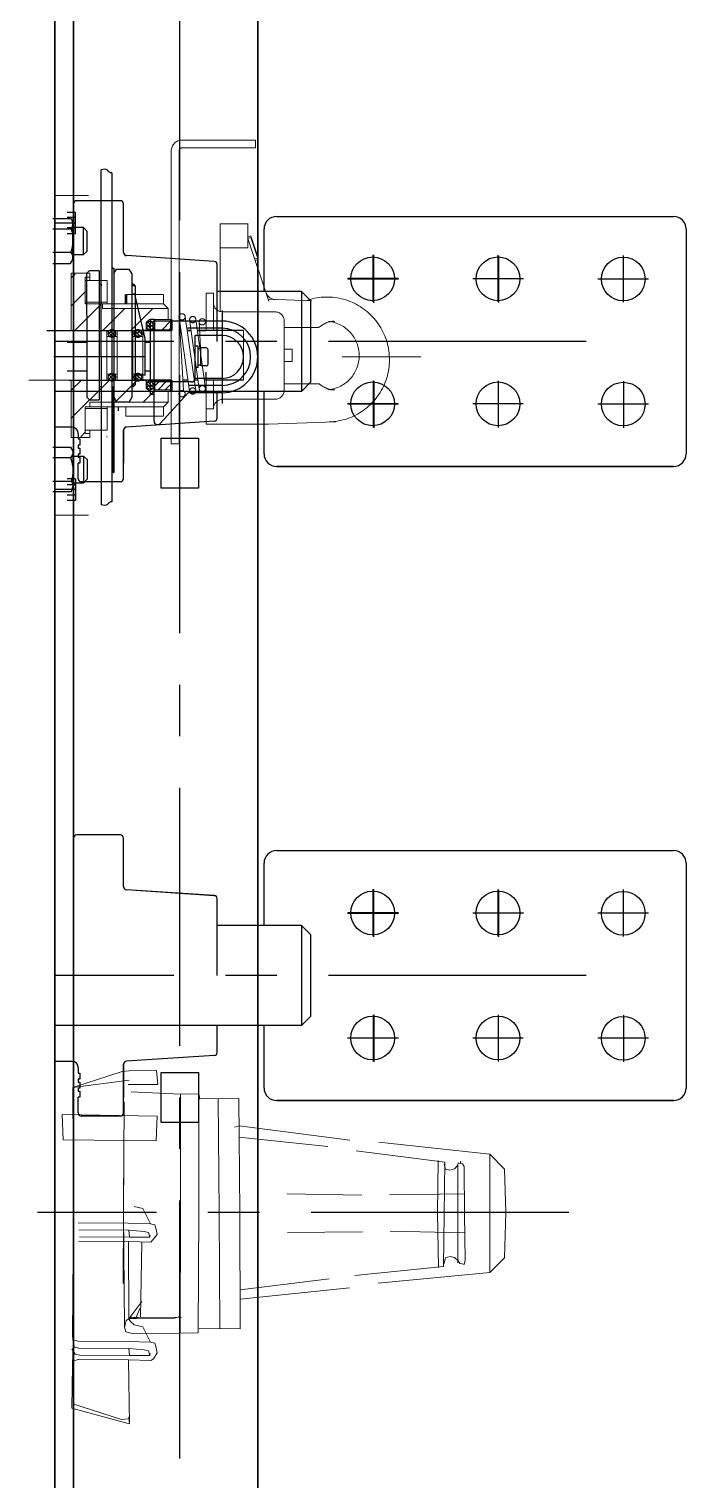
# Model space of a CAD drawing. Header units: millimetres. Extents: x 70841 to 133731, y -170061 to -164340.
# Drawn here: x 74871.3 to 75081.6, y -166412.8 to -165948.7 of the extents above; entities that cross this region are included whole.
import ezdxf

# ---------------------------------------------------------------- set-up
doc = ezdxf.new("R2010")
doc.units = ezdxf.units.MM
doc.header["$LTSCALE"] = 13
doc.linetypes.add('CENTER', pattern=[50.8, 31.75, -6.35, 6.35, -6.35])
doc.linetypes.add('CENTERX2', pattern=[101.6, 63.5, -12.7, 12.7, -12.7])
doc.layers.get('0').update_dxf_attribs({"color": 1, "linetype": 'CENTER'})
for name, color, linetype in [('1', 4, 'Continuous'), ('10', 1, 'Continuous'), ('C00-00-00', 7, 'Continuous'), ('器身绝缘0', 4, 'Continuous'), ('粗实线', 4, 'Continuous')]:
    doc.layers.add(name, color=color, linetype=linetype)
doc.layers.add('标注、文本', color=3, linetype='Continuous', lineweight=25)

# ---------------------------------------------------------------- blocks, each defined once
blk = doc.blocks.new('1235')
at = {"layer": '1', "color": 1, "linetype": 'CENTERX2', "lineweight": -3, "ltscale": 0.1}
blk.add_line((113019.65, -165750.12), (112849.48, -165750.12), dxfattribs=at)
at = {"layer": '粗实线'}
for p, q in [((112855.48, -165750.11), (112855.48, -165706.11)), ((112870.48, -165705.11), (112856.48, -165705.11)), ((112871.48, -165721.67), (112871.48, -165706.11)), ((112855.48, -165750.11), (112855.48, -165710.11)), ((112855.48, -165750.12), (112855.48, -165710.13)), ((112871.48, -165721.68), (112871.48, -165711.11)), ((112871.48, -165721.69), (112871.48, -165711.12)), ((112920.48, -165710.13), (113047.58, -165710.13)), ((112916.48, -165734.13), (112916.48, -165714.13)), ((113051.58, -165714.13), (113051.58, -165786.13)), ((112900.54, -165724.55), (112872.41, -165722.68)), ((112900.54, -165724.56), (112872.41, -165722.69)), ((112916.48, -165734.13), (112916.48, -165719.13)), ((112951.37, -165737.5), (112951.37, -165722.54)), ((112951.48, -165722.74), (112951.48, -165737.69)), ((112951.48, -165722.82), (112951.48, -165737.78)), ((112951.58, -165737.41), (112951.58, -165722.46)), ((112951.58, -165737.5), (112951.58, -165722.54)), ((112991.48, -165737.5), (112991.48, -165722.54)), ((112991.58, -165722.74), (112991.58, -165737.69)), ((113031.58, -165737.58), (113031.58, -165722.63)), ((112901.48, -165750.11), (112901.48, -165725.55)), ((112901.48, -165750.12), (112901.48, -165725.56)), ((112959.36, -165730.11), (112943.17, -165730.11)), ((112959.36, -165730.11), (112943.17, -165730.11)), ((112959.47, -165730.02), (112943.28, -165730.02)), ((112959.47, -165730.22), (112943.28, -165730.22)), ((112959.47, -165730.22), (112943.28, -165730.22)), ((112959.57, -165730.02), (112943.38, -165730.02)), ((112999.47, -165730.1), (112983.28, -165730.11)), ((112999.47, -165730.1), (112983.28, -165730.11)), ((112999.47, -165730.13), (112983.28, -165730.13)), ((112999.57, -165730.13), (112983.38, -165730.13)), ((113039.57, -165730.19), (113023.38, -165730.19)), ((113039.57, -165730.19), (113023.38, -165730.19)), ((112928.48, -165734.13), (112901.48, -165734.13)), ((112928.48, -165734.13), (112931.48, -165737.13)), ((112928.48, -165734.13), (112928.48, -165766.13)), ((112928.48, -165734.13), (112931.48, -165737.13)), ((112928.48, -165734.13), (112928.48, -165766.13)), ((112931.48, -165763.13), (112931.48, -165737.13)), ((112931.48, -165763.13), (112931.48, -165737.13)), ((112928.48, -165766.13), (112931.48, -165763.13)), ((112928.48, -165766.13), (112931.48, -165763.13)), ((112951.37, -165762.74), (112951.37, -165777.69)), ((112951.58, -165762.74), (112951.58, -165777.69)), ((112951.58, -165762.82), (112951.58, -165777.78)), ((112991.48, -165762.74), (112991.48, -165777.69)), ((113031.58, -165762.82), (113031.58, -165777.78)), ((112928.48, -165766.13), (112849.48, -165766.13)), ((112901.48, -165774.68), (112901.48, -165766.11)), ((112901.48, -165774.69), (112901.48, -165766.13)), ((112916.48, -165786.13), (112916.48, -165766.13)), ((112959.36, -165770.13), (112943.17, -165770.13)), ((112959.36, -165770.13), (112943.17, -165770.13)), ((112959.47, -165770.22), (112943.28, -165770.22)), ((112959.57, -165770.22), (112943.38, -165770.22)), ((112999.47, -165770.13), (112983.28, -165770.13)), ((112999.47, -165770.13), (112983.28, -165770.13)), ((113039.57, -165770.21), (113023.38, -165770.21)), ((113039.57, -165770.21), (113023.38, -165770.21)), ((112854.98, -165777.61), (112849.48, -165777.61)), ((112871.48, -165794.11), (112871.48, -165778.54)), ((112871.48, -165778.55), (112871.48, -165789.11)), ((112871.48, -165778.56), (112871.48, -165789.13)), ((112900.54, -165775.68), (112872.41, -165777.55)), ((112900.54, -165775.69), (112872.41, -165777.56)), ((112856.98, -165779.61), (112856.98, -165781.37)), ((112856.98, -165781.37), (112857.53, -165781.37)), ((112857.53, -165781.37), (112857.53, -165783.31)), ((112883.48, -165781.13), (112895.48, -165781.13)), ((112883.48, -165797.13), (112883.48, -165781.13)), ((112895.48, -165781.13), (112895.48, -165797.13)), ((112857.53, -165783.31), (112856.98, -165783.31)), ((112856.98, -165783.31), (112856.98, -165784.26)), ((112856.98, -165784.26), (112857.53, -165784.26)), ((112856.98, -165784.26), (112857.53, -165784.26)), ((112857.53, -165786.21), (112856.98, -165786.21)), ((112856.98, -165786.21), (112856.98, -165787.15)), ((112856.98, -165787.15), (112857.53, -165787.15)), ((112856.98, -165787.15), (112857.53, -165787.15)), ((112857.53, -165784.26), (112857.53, -165786.21)), ((112857.53, -165787.15), (112857.53, -165789.1)), ((112856.96, -165794.11), (112856.98, -165789.1)), ((112857.53, -165789.1), (112856.98, -165789.1)), ((113047.63, -165790.13), (112920.48, -165790.13)), ((112920.48, -165790.13), (113047.63, -165790.13)), ((112870.48, -165795.11), (112857.96, -165795.11)), ((112895.48, -165797.13), (112883.48, -165797.13))]:
    blk.add_line(p, q, dxfattribs=at)
for centre in [(112951.27, -165730.11), (112991.37, -165730.1), (113031.48, -165730.19), (112951.27, -165770.13), (112991.37, -165770.13), (113031.48, -165770.21)]:
    blk.add_circle(centre, 7, dxfattribs=at)
for centre, radius, start, end in [((112856.48, -165706.11), 1, 90, 180), ((112870.48, -165706.11), 1, 0, 90), ((112920.48, -165714.13), 4, 90, 180), ((113047.58, -165714.13), 4, 0, 90), ((112872.48, -165721.67), 1, 180, 266.1859), ((112872.48, -165721.68), 1, 180, 266.1859), ((112872.48, -165721.69), 1, 180, 266.1859), ((112900.48, -165725.55), 1, 0, 86.1859), ((112900.48, -165725.56), 1, 0, 86.1859), ((112854.98, -165779.61), 2, 0, 90), ((112854.98, -165779.61), 2, 0, 90), ((112872.48, -165778.55), 1, 93.8141, 180), ((112872.48, -165778.54), 1, 93.8141, 180), ((112872.48, -165778.56), 1, 93.8141, 180), ((112900.48, -165774.68), 1, 273.8141, 0), ((112900.48, -165774.69), 1, 273.8141, 0), ((112920.48, -165786.13), 4, 180, 270), ((113047.58, -165786.13), 4, 270, 0), ((112857.96, -165794.11), 1, 180, 270), ((112870.48, -165794.11), 1, 270, 0)]:
    blk.add_arc(centre, radius, start, end, dxfattribs=at)
blk = doc.blocks.new('1250')
at = {"layer": '1', "color": 1, "linetype": 'CENTERX2', "lineweight": -3, "ltscale": 0.1}
blk.add_line((113627.72, -165750.12), (113457.55, -165750.12), dxfattribs=at)
at = {"layer": 'C00-00-00', "lineweight": 0}
for points in [[(113486.9, -165704.79), (113484.67, -165705), (113468.92, -165710.11)], [(113469.13, -165750.22), (113468.92, -165710.11), (113486.95, -165707.72)], [(113486.9, -165704.79), (113495.68, -165704.63), (113496.1, -165709.1), (113486.63, -165709.1)], [(113487.54, -165711.49), (113503.39, -165712.24), (113509.24, -165712.13), (113509.24, -165750.01)], [(113509.24, -165712.13), (113509.61, -165713.68), (113522.01, -165713.63), (113522.32, -165750.12)], [(113515.46, -165713.57), (113515.78, -165750.06)], [(113520.62, -165722.77), (113522.17, -165722.4), (113557.54, -165726.93)], [(113485.25, -165727.72), (113485.14, -165750.27)], [(113559.67, -165730.33), (113587.97, -165733.95)], [(113566.85, -165727.62), (113602.38, -165731.45), (113602.38, -165750.39)], [(113607.54, -165750.12), (113607.12, -165736.19), (113602.38, -165731.45)], [(113587.81, -165734.64), (113588.18, -165736.19), (113589.56, -165736.51), (113591.1, -165736.13), (113592.12, -165734.91)], [(113592.97, -165734.38), (113592.27, -165734.22), (113592.12, -165734.91)], [(113594.29, -165750.71), (113594.19, -165735.39), (113593.66, -165734.54), (113592.97, -165734.38)], [(113561.47, -165744.59), (113537.54, -165744.16)], [(113594.35, -165744.17), (113570.25, -165744.43)], [(113469.13, -165750.22), (113468.81, -165789.48), (113469.18, -165791.02), (113470.56, -165791.34)], [(113487.64, -165783.63), (113485.93, -165784.69), (113485.46, -165786.76), (113485.83, -165788.31), (113487.9, -165788.79), (113503.22, -165788.68), (113509.07, -165788.58), (113509.24, -165750.01)], [(113486.68, -165759.37), (113486.79, -165784.16), (113501.41, -165783.89), (113502.96, -165783.52), (113503.28, -165782.14), (113503.39, -165750.12)], [(113493.81, -165753.73), (113491.31, -165748.78), (113488.54, -165748.15)], [(113509.39, -165787.19), (113522.48, -165787.3), (113522.32, -165750.12)], [(113566.63, -165772.73), (113602.38, -165769.33), (113602.38, -165750.39)], [(113607.54, -165750.12), (113607.11, -165764.59), (113602.38, -165769.33)], [(113495.94, -165757.14), (113495.57, -165755.59), (113495.19, -165754.05), (113493.81, -165753.73)], [(113486.68, -165759.37), (113486.79, -165784.16), (113487.32, -165785.01), (113488.54, -165786.02)], [(113486.68, -165759.37), (113493.92, -165759.58)], [(113486.79, -165755.75), (113487, -165757.99)], [(113486.79, -165755.75), (113487, -165757.99)], [(113489.02, -165783.95), (113486.79, -165784.16), (113490.56, -165783.57), (113490.99, -165759.64)], [(113493.54, -165758.04), (113493.17, -165756.5), (113491.79, -165756.18)], [(113493.92, -165759.58), (113494.93, -165758.36), (113495.94, -165757.14)], [(113561.69, -165756.29), (113537.59, -165756.55)], [(113594.4, -165756.56), (113570.46, -165756.13)], [(113592.33, -165765.55), (113591.1, -165764.54), (113589.72, -165764.22), (113588.18, -165764.59), (113587.7, -165766.67)], [(113559.18, -165770.28), (113587.54, -165767.36)], [(113592.33, -165765.55), (113592.86, -165766.4), (113593.55, -165766.56)], [(113593.55, -165766.56), (113594.24, -165766.72), (113594.56, -165765.34)], [(113522.48, -165777.83), (113557.53, -165774.27)], [(113493.81, -165791.61), (113491.31, -165786.66), (113488.54, -165786.02)], [(113468.8, -165798.94), (113469.02, -165791.71)], [(113468.81, -165789.48), (113469.02, -165791.71), (113469.39, -165793.25), (113470.77, -165793.57)], [(113495.93, -165795.01), (113495.56, -165793.47), (113495.19, -165791.93), (113493.81, -165791.61)], [(113468.54, -165793.78), (113469.6, -165795.49), (113470.99, -165795.81)], [(113493.54, -165795.91), (113493.17, -165794.37), (113491.78, -165794.05)], [(113493.91, -165797.46), (113494.76, -165796.93), (113495.93, -165795.01)], [(113470.67, -165797.19), (113469.12, -165797.56), (113468.8, -165798.94)], [(113486.68, -165797.24), (113493.91, -165797.46)], [(113468.54, -165812.72), (113484.97, -165817.24), (113487.05, -165817.72), (113486.84, -165815.49)], [(113468.86, -165811.34), (113484.44, -165816.39), (113486.68, -165816.18)]]:
    blk.add_lwpolyline(points, dxfattribs=at)
blk.add_lwpolyline([(113465.78, -165726.87), (113495.57, -165727.19), (113495.94, -165719.26), (113465.46, -165718.78)], close=True, dxfattribs=at)
for points in [[(113503.39, -165712.24), (113503.39, -165712.24), (113503.39, -165750.12), (113503.39, -165750.12)], [(113485.36, -165714.63), (113485.36, -165714.63), (113485.14, -165750.27), (113485.14, -165750.27)], [(113503.33, -165718.78), (113503.33, -165718.78), (113503.39, -165750.12), (113503.39, -165750.12)], [(113522.06, -165726.02), (113522.06, -165726.02), (113550.52, -165728.95), (113550.52, -165728.95)], [(113585.68, -165750.18), (113585.68, -165750.18), (113585.89, -165733.47), (113585.89, -165733.47)], [(113587.75, -165750.65), (113587.75, -165750.65), (113587.97, -165733.95), (113587.97, -165733.95)], [(113592.22, -165750.23), (113592.22, -165750.23), (113592.12, -165734.91), (113592.12, -165734.91)], [(113592.97, -165734.38), (113592.97, -165734.38), (113593.13, -165733.69), (113593.13, -165733.69)], [(113485.03, -165772.83), (113485.03, -165772.83), (113485.14, -165750.27), (113485.14, -165750.27)], [(113485.46, -165786.76), (113485.46, -165786.76), (113485.14, -165750.27), (113485.14, -165750.27)], [(113503.22, -165788.68), (113503.22, -165788.68), (113503.39, -165750.12), (113503.39, -165750.12)], [(113515.94, -165787.25), (113515.94, -165787.25), (113515.78, -165750.06), (113515.78, -165750.06)], [(113585.68, -165750.18), (113585.68, -165750.18), (113585.99, -165767.73), (113585.99, -165767.73)], [(113587.75, -165750.65), (113587.75, -165750.65), (113587.54, -165767.36), (113587.54, -165767.36)], [(113592.22, -165750.23), (113592.22, -165750.23), (113592.17, -165766.24), (113592.17, -165766.24)], [(113594.29, -165750.71), (113594.29, -165750.71), (113594.56, -165765.34), (113594.56, -165765.34)], [(113486.58, -165753.52), (113486.58, -165753.52), (113470.56, -165753.46), (113470.56, -165753.46)], [(113493.81, -165753.73), (113493.81, -165753.73), (113486.58, -165753.52), (113486.58, -165753.52)], [(113486.68, -165759.37), (113486.68, -165759.37), (113470.67, -165759.31), (113470.67, -165759.31)], [(113486.79, -165755.75), (113486.79, -165755.75), (113470.78, -165755.7), (113470.78, -165755.7)], [(113487, -165757.99), (113487, -165757.99), (113470.99, -165757.93), (113470.99, -165757.93)], [(113486.79, -165755.75), (113486.79, -165755.75), (113491.79, -165756.18), (113491.79, -165756.18)], [(113487, -165757.99), (113487, -165757.99), (113493.54, -165758.04), (113493.54, -165758.04)], [(113493.54, -165758.04), (113493.54, -165758.04), (113493.7, -165757.35), (113493.7, -165757.35)], [(113522.43, -165774.91), (113522.43, -165774.91), (113550.94, -165771.29), (113550.94, -165771.29)], [(113490.99, -165778.57), (113490.99, -165778.57), (113486.79, -165784.16), (113486.79, -165784.16)], [(113490.51, -165780.65), (113490.51, -165780.65), (113489.02, -165783.95), (113489.02, -165783.95)], [(113485.46, -165786.76), (113485.46, -165786.76), (113485.61, -165786.07), (113485.61, -165786.07)], [(113487.64, -165783.63), (113487.64, -165783.63), (113503.65, -165783.68), (113503.65, -165783.68)], [(113486.57, -165791.39), (113486.57, -165791.39), (113470.56, -165791.34), (113470.56, -165791.34)], [(113493.81, -165791.61), (113493.81, -165791.61), (113486.57, -165791.39), (113486.57, -165791.39)], [(113486.78, -165793.63), (113486.78, -165793.63), (113470.77, -165793.57), (113470.77, -165793.57)], [(113487, -165795.86), (113487, -165795.86), (113470.99, -165795.81), (113470.99, -165795.81)], [(113486.78, -165793.63), (113486.78, -165793.63), (113487, -165795.86), (113487, -165795.86)], [(113486.78, -165793.63), (113486.78, -165793.63), (113491.78, -165794.05), (113491.78, -165794.05)], [(113487, -165795.86), (113487, -165795.86), (113493.54, -165795.91), (113493.54, -165795.91)], [(113493.54, -165795.91), (113493.54, -165795.91), (113493.7, -165795.22), (113493.7, -165795.22)], [(113468.8, -165798.94), (113468.8, -165798.94), (113468.54, -165812.72), (113468.54, -165812.72)], [(113486.68, -165797.24), (113486.68, -165797.24), (113470.67, -165797.19), (113470.67, -165797.19)], [(113486.68, -165797.24), (113486.68, -165797.24), (113487.05, -165817.72), (113487.05, -165817.72)]]:
    blk.add_open_spline(points, degree=3, dxfattribs=at)

msp = doc.modelspace()

# ---------------------------------------------------------------- linework, layer by layer
at = {"lineweight": 15}
for p, q in [((74920.287, -165984.259), (74943.792, -165984.259)), ((74920.287, -165986.759), (74943.792, -165986.759)), ((74943.792, -165984.259), (74943.792, -165986.759)), ((74916.787, -166042.158), (74916.787, -165987.759)), ((74919.287, -166041.658), (74919.287, -165987.759)), ((74879.519, -166002.014), (74890.266, -166002.014)), ((74941.3, -166018.74), (74932.512, -166018.74)), ((74941.3, -166015.764), (74941.3, -166018.74)), ((74943.519, -166018.74), (74943.351, -166018.74)), ((74919.287, -166040.655), (74920.708, -166064.455)), ((74919.287, -166041.014), (74922.692, -166064.634)), ((74919.287, -166041.658), (74919.287, -166061.115)), ((74924.683, -166064.458), (74921.271, -166040.835)), ((74922.69, -166041.686), (74925.745, -166063.88)), ((74924.69, -166041.73), (74927.744, -166063.814)), ((74926.233, -166052.887), (74925.745, -166042.436)), ((74916.787, -166045.155), (74916.787, -166061.114)), ((74952.987, -166051.141), (74955.521, -166051.141)), ((74955.521, -166051.141), (74955.521, -166053.141)), ((74952.987, -166055.141), (74955.521, -166055.141)), ((74955.521, -166055.141), (74955.521, -166053.141)), ((74971.487, -166053.665), (74996.682, -166053.665)), ((74905.632, -166061.107), (74871.255, -166061.107)), ((74916.787, -166061.114), (74916.787, -166081.522)), ((74919.287, -166061.115), (74919.287, -166081.522)), ((74930.287, -166070.228), (74930.287, -166061.122)), ((74930.287, -166070.228), (74927.987, -166070.228)), ((74919.287, -166081.522), (74916.787, -166081.522)), ((74879.519, -166104.268), (74890.266, -166104.268))]:
    msp.add_line(p, q, dxfattribs=at)
at = {"color": 0, "lineweight": 15}
for p, q in [((74932.512, -166011.064), (74932.512, -166039.126)), ((74941.287, -166015.228), (74942.236, -166014.91)), ((74941.3, -166011.064), (74941.3, -166015.764)), ((74942.236, -166014.91), (74944.581, -166021.91)), ((74941.3, -166015.764), (74942.248, -166015.447)), ((74941.3, -166015.764), (74948, -166035.764)), ((74942.248, -166015.447), (74944.593, -166022.447)), ((74943.632, -166022.228), (74944.581, -166021.91)), ((74943.645, -166022.764), (74944.593, -166022.447)), ((74890.787, -166026.858), (74884.787, -166026.858)), ((74884.787, -166026.858), (74884.787, -166045.158)), ((74889.287, -166028.158), (74890.787, -166028.158)), ((74889.287, -166036.658), (74889.287, -166028.158)), ((74896.287, -166029.158), (74889.287, -166029.158)), ((74889.287, -166029.158), (74889.287, -166036.658)), ((74890.787, -166026.858), (74890.787, -166028.158)), ((74890.787, -166028.158), (74890.787, -166029.158)), ((74896.287, -166029.158), (74896.287, -166036.158)), ((74896.287, -166029.158), (74896.287, -166030.658)), ((74902.287, -166033.658), (74914.287, -166033.658)), ((74914.287, -166036.658), (74914.287, -166033.658)), ((74927.987, -166033.228), (74927.987, -166045.158)), ((74927.987, -166033.228), (74930.287, -166033.228)), ((74930.287, -166033.228), (74930.287, -166034.228)), ((74930.287, -166033.228), (74930.287, -166045.155)), ((74896.287, -166036.158), (74889.287, -166036.158)), ((74889.287, -166036.658), (74914.287, -166036.658)), ((74896.287, -166036.658), (74889.287, -166036.658)), ((74894.787, -166038.158), (74894.787, -166036.658)), ((74915.787, -166038.158), (74894.787, -166038.158)), ((74896.287, -166036.158), (74896.287, -166036.658)), ((74896.287, -166036.658), (74902.287, -166036.658)), ((74915.787, -166038.158), (74914.287, -166036.658)), ((74915.787, -166041.658), (74915.787, -166038.158)), ((74947.987, -166035.228), (74961.837, -166035.707)), ((74908.787, -166042.658), (74909.787, -166041.658)), ((74908.787, -166045.158), (74908.787, -166042.658)), ((74909.787, -166041.658), (74915.787, -166041.658)), ((74911.587, -166045.158), (74911.587, -166041.658)), ((74911.587, -166042.158), (74916.787, -166042.158)), ((74915.787, -166041.658), (74916.787, -166041.658)), ((74933.287, -166039.228), (74949.987, -166039.228)), ((74952.987, -166042.228), (74952.987, -166049.728)), ((74884.153, -166045.158), (74885.351, -166045.158)), ((74885.353, -166045.158), (74897.353, -166045.158)), ((74885.353, -166045.158), (74897.353, -166045.158)), ((74886.551, -166045.158), (74898.551, -166045.158)), ((74886.787, -166045.158), (74908.787, -166045.158)), ((74887.189, -166045.158), (74907.689, -166045.158)), ((74896.153, -166045.158), (74896.153, -166047.158)), ((74896.153, -166047.158), (74896.153, -166059.158)), ((74899.453, -166047.158), (74896.153, -166047.158)), ((74896.616, -166045.767), (74898.007, -166047.158)), ((74897.858, -166045.158), (74896.652, -166046.365)), ((74897.494, -166046.645), (74897.013, -166047.127)), ((74897.098, -166045.126), (74897.129, -166045.158)), ((74897.129, -166045.158), (74898.835, -166046.864)), ((74898.103, -166047.158), (74897.855, -166047.407)), ((74897.98, -166045.037), (74897.858, -166045.158)), ((74898.007, -166047.158), (74898.194, -166047.346)), ((74899.052, -166046.21), (74898.103, -166047.158)), ((74898.252, -166045.158), (74899.034, -166045.94)), ((74898.771, -166045.368), (74898.336, -166045.803)), ((74899.453, -166045.158), (74899.453, -166047.158)), ((74899.453, -166047.158), (74899.453, -166059.158)), ((74900.653, -166045.158), (74905.653, -166045.158)), ((74900.653, -166045.158), (74905.653, -166045.158)), ((74901.851, -166045.158), (74906.851, -166045.158)), ((74904.453, -166045.158), (74904.453, -166047.158)), ((74904.453, -166047.158), (74904.453, -166059.158)), ((74904.453, -166047.158), (74907.753, -166047.158)), ((74904.853, -166046.147), (74905.865, -166047.158)), ((74905.352, -166045.523), (74904.862, -166046.013)), ((74905.163, -166045.334), (74906.927, -166047.098)), ((74906.839, -166045.158), (74905.632, -166046.365)), ((74905.961, -166047.158), (74905.759, -166047.36)), ((74905.865, -166047.158), (74906.115, -166047.408)), ((74905.88, -166044.928), (74906.11, -166045.158)), ((74906.474, -166046.645), (74905.961, -166047.158)), ((74906.11, -166045.158), (74907.333, -166046.382)), ((74906.845, -166045.152), (74906.839, -166045.158)), ((74907.753, -166045.158), (74907.753, -166047.158)), ((74907.753, -166047.158), (74907.753, -166059.158)), ((74911.587, -166043.658), (74911.587, -166045.158)), ((74911.587, -166044.958), (74916.787, -166044.958)), ((74939.987, -166045.155), (74939.987, -166061.127)), ((74963.987, -166044.298), (74952.987, -166044.298)), ((74952.987, -166049.028), (74952.987, -166064.228)), ((74884.153, -166061.158), (74885.351, -166061.158)), ((74884.153, -166061.158), (74896.153, -166061.158)), ((74884.787, -166079.458), (74884.787, -166061.158)), ((74887.189, -166061.158), (74884.853, -166061.158)), ((74885.353, -166061.158), (74897.353, -166061.158)), ((74885.353, -166061.158), (74897.353, -166061.158)), ((74886.787, -166061.158), (74908.787, -166061.158)), ((74887.189, -166061.158), (74907.689, -166061.158)), ((74895.853, -166061.158), (74895.018, -166061.158)), ((74895.853, -166061.158), (74895.018, -166061.158)), ((74896.153, -166059.158), (74896.153, -166061.158)), ((74899.453, -166059.158), (74896.153, -166059.158)), ((74896.562, -166060.306), (74897.414, -166061.158)), ((74897.329, -166059.158), (74896.652, -166059.835)), ((74897.494, -166060.116), (74896.761, -166060.849)), ((74896.796, -166059.418), (74898.536, -166061.158)), ((74897.554, -166058.933), (74897.329, -166059.158)), ((74897.414, -166061.158), (74897.655, -166061.399)), ((74897.458, -166058.957), (74897.659, -166059.158)), ((74897.659, -166059.158), (74899.004, -166060.504)), ((74898.984, -166059.748), (74897.775, -166060.958)), ((74898.451, -166059.158), (74898.336, -166059.274)), ((74898.493, -166059.116), (74898.451, -166059.158)), ((74899.453, -166059.158), (74899.453, -166061.158)), ((74899.453, -166061.158), (74904.453, -166061.158)), ((74900.653, -166061.158), (74905.653, -166061.158)), ((74900.653, -166061.158), (74905.653, -166061.158)), ((74904.453, -166059.158), (74904.453, -166061.158)), ((74904.453, -166059.158), (74907.753, -166059.158)), ((74904.939, -166059.703), (74906.394, -166061.158)), ((74905.432, -166061.158), (74905.399, -166061.191)), ((74906.474, -166060.116), (74905.432, -166061.158)), ((74905.451, -166059.092), (74905.517, -166059.158)), ((74905.517, -166059.158), (74907.169, -166060.811)), ((74906.309, -166059.158), (74905.632, -166059.835)), ((74906.496, -166058.972), (74906.309, -166059.158)), ((74906.434, -166058.953), (74906.639, -166059.158)), ((74906.639, -166059.158), (74907.309, -166059.828)), ((74907.334, -166060.379), (74906.755, -166060.958)), ((74907.753, -166059.158), (74907.753, -166061.158)), ((74908.787, -166063.658), (74908.787, -166061.158)), ((74911.587, -166061.158), (74911.587, -166064.658)), ((74911.587, -166064.658), (74911.587, -166061.158)), ((74911.587, -166061.358), (74916.787, -166061.358)), ((74927.987, -166060.528), (74927.987, -166058.528)), ((74927.987, -166060.528), (74927.987, -166072.228)), ((74927.987, -166061.12), (74927.987, -166075.228)), ((74909.787, -166064.658), (74908.787, -166063.658)), ((74909.787, -166064.658), (74916.787, -166064.658)), ((74911.587, -166064.158), (74916.787, -166064.158)), ((74915.787, -166068.158), (74915.787, -166064.658)), ((74964.114, -166062.258), (74952.987, -166062.258)), ((74889.287, -166069.658), (74889.287, -166077.158)), ((74889.287, -166069.658), (74914.287, -166069.658)), ((74889.287, -166078.158), (74889.287, -166069.658)), ((74896.287, -166070.158), (74889.287, -166070.158)), ((74915.787, -166068.158), (74890.787, -166068.158)), ((74890.787, -166069.658), (74890.787, -166068.158)), ((74896.287, -166069.658), (74896.287, -166077.158)), ((74896.287, -166069.658), (74896.287, -166077.158)), ((74902.306, -166069.658), (74902.306, -166072.658)), ((74914.287, -166069.658), (74915.787, -166068.158)), ((74914.287, -166069.658), (74914.287, -166072.658)), ((74933.287, -166067.228), (74949.987, -166067.228)), ((74902.306, -166072.658), (74914.287, -166072.658)), ((74927.987, -166075.228), (74930.287, -166075.228)), ((74927.987, -166075.228), (74930.287, -166075.228)), ((74947.987, -166075.228), (74930.287, -166075.228)), ((74947.987, -166075.228), (74969.365, -166074.49)), ((74968.652, -166074.501), (74968.652, -166074.514)), ((74890.787, -166079.458), (74884.787, -166079.458)), ((74890.787, -166079.458), (74884.787, -166079.458)), ((74890.787, -166079.458), (74884.787, -166079.458)), ((74896.287, -166077.158), (74889.287, -166077.158)), ((74889.287, -166078.158), (74890.787, -166078.158)), ((74890.787, -166079.458), (74890.787, -166077.158)), ((74896.287, -166075.658), (74896.287, -166077.158))]:
    msp.add_line(p, q, dxfattribs=at)
at = {"color": 0, "lineweight": 13}
msp.add_line((74941.3, -166011.064), (74932.512, -166011.064), dxfattribs=at)
at = {"color": 0, "linetype": 'Continuous', "lineweight": 15}
for p, q in [((74884.787, -166028.363), (74885.992, -166027.158)), ((74884.787, -166037.343), (74889.287, -166032.843)), ((74885.953, -166045.158), (74894.453, -166036.658)), ((74894.933, -166045.158), (74901.933, -166038.158)), ((74903.913, -166045.158), (74910.913, -166038.158)), ((74908.936, -166044.286), (74910.277, -166042.945)), ((74911.291, -166044.52), (74909.325, -166042.555)), ((74909.435, -166042.665), (74909.781, -166042.319)), ((74911.587, -166043.694), (74910.152, -166042.259)), ((74910.558, -166043.787), (74911.395, -166042.95)), ((74913.877, -166044.958), (74916.677, -166042.158)), ((74910.633, -166044.985), (74908.86, -166043.212)), ((74909.479, -166044.866), (74909.716, -166044.629)), ((74910.43, -166045.037), (74911.399, -166044.068)), ((74916.122, -166044.958), (74916.787, -166044.292)), ((74884.787, -166064.284), (74887.913, -166061.158)), ((74884.787, -166073.264), (74896.893, -166061.158)), ((74898.874, -166068.158), (74905.693, -166061.339)), ((74908.874, -166062.309), (74909.893, -166061.29)), ((74911.253, -166063.566), (74909.28, -166061.592)), ((74911.583, -166062.773), (74910.073, -166061.263)), ((74910.558, -166061.748), (74910.87, -166061.436)), ((74911.587, -166062.963), (74913.192, -166061.358)), ((74912.637, -166064.158), (74915.437, -166061.358)), ((74907.854, -166068.158), (74911.354, -166064.658)), ((74910.57, -166064.005), (74908.841, -166062.276)), ((74908.965, -166063.34), (74909.716, -166062.59)), ((74909.996, -166063.431), (74911.399, -166062.028)), ((74910.536, -166064.014), (74910.838, -166063.712)), ((74914.882, -166064.158), (74916.787, -166062.253)), ((74887.827, -166079.205), (74889.287, -166077.745))]:
    msp.add_line(p, q, dxfattribs=at)
at = {"color": 0, "lineweight": 53}
for p, q in [((74902.287, -166033.658), (74902.287, -166036.658)), ((74916.787, -166041.658), (74916.787, -166045.158)), ((74916.787, -166061.114), (74916.787, -166064.658))]:
    msp.add_line(p, q, dxfattribs=at)
at = {"color": 0, "linetype": 'ByBlock'}
for p, q in [((74905.637, -166047.255), (74905.593, -166047.255)), ((74916.787, -166045.155), (74905.637, -166045.155)), ((74919.884, -166045.155), (74919.287, -166045.155)), ((74923.168, -166045.155), (74921.895, -166045.155)), ((74939.987, -166045.155), (74925.163, -166045.155)), ((74905.637, -166059.028), (74905.593, -166059.028)), ((74916.787, -166061.114), (74905.632, -166061.107)), ((74922.185, -166061.117), (74920.509, -166061.116)), ((74925.365, -166061.119), (74924.201, -166061.118)), ((74939.987, -166061.127), (74927.372, -166061.12))]:
    msp.add_line(p, q, dxfattribs=at)
at = {"color": 0, "lineweight": 40}
msp.add_line((74896.175, -166079.126), (74896.287, -166079.126), dxfattribs=at)
at = {"color": 0, "lineweight": 15}
for centre, radius in [((74910.187, -166043.658), 1.4), ((74897.803, -166046.158), 1.25), ((74906.103, -166046.158), 1.25), ((74897.803, -166060.158), 1.25), ((74906.103, -166060.158), 1.25), ((74910.187, -166062.658), 1.4)]:
    msp.add_circle(centre, radius, dxfattribs=at)
at = {"lineweight": 15}
for centre in [(74920.271, -166040.835), (74923.69, -166041.708), (74926.745, -166042.436), (74920.271, -166065.448), (74923.69, -166064.575), (74926.745, -166063.847)]:
    msp.add_circle(centre, 1, dxfattribs=at)
for radius in [3.5, 1]:
    msp.add_arc((74920.287, -165987.759), radius, 90, 180, dxfattribs=at)
at = {"color": 0, "lineweight": 15}
for centre, radius, start, end in [((74950.171, -166032.302), 3, 198.52085, 268.02127), ((74933.287, -166036.228), 3, 180, 270), ((74966.674, -166054.501), 20, 269.9371, 109.99152), ((74969.539, -166039.314), 3, 263.63615, 263.63615), ((74949.987, -166042.228), 3, 0, 90), ((74971.487, -166053.665), 12, 113.89066, 128.68219), ((74968.652, -166047.265), 5, 83.63615, 113.89066), ((74965.987, -166053.228), 11, 0, 83.63615), ((74965.987, -166053.228), 11, 276.36385, 359.86118), ((74949.987, -166064.228), 3, 270, 0), ((74971.487, -166052.791), 12, 232.08825, 246.10934), ((74969.539, -166067.142), 3, 96.36385, 96.36385), ((74968.652, -166059.191), 5, 246.10934, 276.36385), ((74933.287, -166070.228), 3, 90, 180)]:
    msp.add_arc(centre, radius, start, end, dxfattribs=at)
at = {"layer": '1', "color": 1, "linetype": 'CENTERX2', "lineweight": -3, "ltscale": 0.1}
msp.add_line((74919.519, -166934.568), (74919.519, -165484.614), dxfattribs=at)
msp.add_line((74919.519, -166934.568), (74919.519, -165484.614), dxfattribs=at)
at = {"layer": '10', "color": 0}
for p, q in [((74884.819, -166009.476), (74878.859, -166009.476)), ((74884.819, -166009.476), (74885.327, -166011.099)), ((74884.838, -166012.777), (74878.859, -166012.777)), ((74884.875, -166012.787), (74885.108, -166012.297)), ((74885.108, -166012.297), (74885.237, -166011.781)), ((74885.237, -166011.781), (74885.327, -166011.258)), ((74885.327, -166022.444), (74885.327, -166011.099)), ((74888.66, -166012.253), (74885.327, -166012.254)), ((74888.66, -166012.252), (74889.852, -166013.535)), ((74888.66, -166020.839), (74888.66, -166012.252)), ((74889.852, -166019.776), (74889.852, -166013.535)), ((74941.627, -166010.8), (74941.627, -166010.8)), ((74888.694, -166020.839), (74889.852, -166019.776)), ((74884.666, -166020.278), (74878.859, -166020.278)), ((74878.859, -166023.786), (74884.573, -166023.786)), ((74884.573, -166023.786), (74885.327, -166022.444)), ((74884.664, -166020.289), (74885.038, -166020.912)), ((74885.038, -166020.912), (74885.27, -166021.624)), ((74885.327, -166020.839), (74888.694, -166020.839)), ((74876.987, -166045.158), (74916.787, -166045.158)), ((74919.287, -166045.158), (74919.885, -166045.158)), ((74921.896, -166045.158), (74923.168, -166045.158)), ((74925.164, -166045.158), (74927.987, -166045.158)), ((74927.987, -166060.544), (74927.987, -166058.528)), ((74899.787, -166069.658), (74899.787, -166070.928)), ((74878.859, -166082.497), (74884.573, -166082.497)), ((74884.573, -166082.497), (74885.327, -166083.839)), ((74885.038, -166085.371), (74885.27, -166084.659)), ((74885.327, -166083.839), (74885.327, -166095.184)), ((74884.666, -166086.005), (74878.859, -166086.005)), ((74884.664, -166085.994), (74885.038, -166085.371)), ((74885.327, -166085.444), (74888.694, -166085.444)), ((74888.66, -166085.444), (74888.66, -166094.03)), ((74888.694, -166085.444), (74889.852, -166086.507)), ((74889.852, -166086.507), (74889.852, -166092.747)), ((74884.838, -166093.505), (74878.859, -166093.505)), ((74884.875, -166093.496), (74885.108, -166093.986)), ((74885.108, -166093.986), (74885.237, -166094.502)), ((74888.66, -166094.029), (74885.327, -166094.029)), ((74888.66, -166094.03), (74889.852, -166092.747)), ((74884.819, -166096.807), (74878.859, -166096.807)), ((74884.819, -166096.807), (74885.327, -166095.184)), ((74885.237, -166094.502), (74885.327, -166095.025))]:
    msp.add_line(p, q, dxfattribs=at)
for centre, start, end in [((74874.243, -166016.287), 6.74834, 18.326), ((74874.243, -166016.287), 339.0484, 353.25166), ((74874.243, -166089.996), 6.74834, 20.9516), ((74874.243, -166089.996), 341.674, 353.25166)]:
    msp.add_arc(centre, 11.161, start, end, dxfattribs=at)
at = {"layer": '器身绝缘0', "color": 5}
for p, q in [((74894.383, -166053.665), (74894.367, -165993.759)), ((74897.805, -165994.739), (74897.821, -166053.665)), ((74886.117, -166007.383), (74883.48, -166007.383)), ((74886.117, -166009.038), (74883.48, -166009.038)), ((74886.117, -166014.316), (74886.117, -166007.383)), ((74886.129, -166010.85), (74879.519, -166010.85)), ((74886.117, -166012.397), (74883.48, -166012.397)), ((74886.117, -166014.316), (74883.48, -166014.316)), ((74890.573, -166026.13), (74889.714, -166026.99)), ((74889.714, -166026.99), (74889.73, -166053.665)), ((74892.865, -166026.13), (74890.573, -166026.13)), ((74893.724, -166026.13), (74892.292, -166026.13)), ((74893.724, -166026.13), (74893.741, -166053.665)), ((74898.149, -166025.271), (74897.805, -166025.271)), ((74898.149, -166025.271), (74897.805, -166025.271)), ((74898.149, -166025.271), (74898.435, -166025.271)), ((74898.435, -166025.271), (74898.451, -166090.622)), ((74898.435, -166026.99), (74899.262, -166025.557)), ((74899.262, -166025.557), (74903.338, -166025.557)), ((74904.165, -166026.99), (74903.338, -166025.557)), ((74904.165, -166026.99), (74904.181, -166053.665)), ((74893.724, -166030.428), (74894.367, -166030.428)), ((74894.367, -166030.428), (74894.367, -166030.857)), ((74904.681, -166030.428), (74904.165, -166030.428)), ((74905.11, -166030.857), (74904.165, -166030.857)), ((74905.304, -166033.579), (74904.165, -166033.579)), ((74904.681, -166030.428), (74905.253, -166031.001)), ((74905.11, -166033.579), (74905.253, -166033.436)), ((74905.253, -166031.001), (74905.27, -166053.665)), ((74905.304, -166033.579), (74905.304, -166034.009)), ((74908.471, -166047.792), (74905.304, -166034.009)), ((74910.14, -166053.665), (74910.14, -166041.633)), ((74911.286, -166041.633), (74910.14, -166041.633)), ((74911.286, -166053.665), (74911.286, -166041.633)), ((74933.059, -166042.206), (74911.286, -166042.206)), ((74933.059, -166038.768), (74933.059, -166068.563)), ((74933.059, -166042.206), (74933.059, -166046.79)), ((74933.059, -166042.206), (74933.059, -166046.79)), ((74908.471, -166053.665), (74908.471, -166047.792)), ((74933.059, -166044.498), (74921.865, -166044.498)), ((74933.059, -166046.79), (74924.464, -166046.79)), ((74924.464, -166055.384), (74924.464, -166046.79)), ((74889.73, -166049.082), (74883.497, -166049.082)), ((74910.14, -166049.082), (74908.471, -166049.082)), ((74925.381, -166050.227), (74924.464, -166050.227)), ((74925.381, -166055.384), (74925.381, -166050.227)), ((74926.298, -166051.03), (74925.381, -166051.03)), ((74928.017, -166050.8), (74926.298, -166050.8)), ((74926.298, -166056.53), (74926.298, -166050.8)), ((74928.59, -166055.957), (74928.59, -166051.373)), ((74908.549, -166053.665), (74879.261, -166053.665)), ((74897.821, -166053.665), (74880.01, -166053.665)), ((74889.73, -166053.665), (74889.73, -166066.557)), ((74893.741, -166053.665), (74893.741, -166067.417)), ((74894.383, -166053.665), (74894.383, -166101.029)), ((74897.821, -166053.665), (74897.821, -166100.049)), ((74904.181, -166053.665), (74904.181, -166066.557)), ((74905.27, -166053.665), (74905.27, -166062.546)), ((74908.471, -166059.538), (74908.471, -166053.665)), ((74910.14, -166065.698), (74910.14, -166053.665)), ((74911.286, -166074.183), (74911.286, -166053.665)), ((74924.464, -166060.541), (74924.464, -166055.384)), ((74925.381, -166057.103), (74925.381, -166055.384)), ((74926.298, -166056.301), (74925.381, -166056.301)), ((74928.017, -166056.53), (74926.298, -166056.53)), ((74889.73, -166058.249), (74883.497, -166058.249)), ((74905.32, -166059.538), (74905.32, -166059.968)), ((74908.471, -166059.538), (74905.32, -166059.538)), ((74910.14, -166058.249), (74908.471, -166058.249)), ((74923.319, -166061.687), (74911.286, -166061.687)), ((74925.381, -166057.103), (74924.464, -166057.103)), ((74933.059, -166060.541), (74924.464, -166060.541)), ((74893.741, -166063.119), (74894.383, -166063.119)), ((74897.821, -166063.119), (74897.821, -166064.838)), ((74898.165, -166068.276), (74898.165, -166063.119)), ((74898.165, -166063.119), (74898.165, -166090.622)), ((74898.451, -166063.119), (74898.451, -166066.557)), ((74898.451, -166066.557), (74898.451, -166063.119)), ((74898.451, -166068.276), (74898.451, -166063.119)), ((74905.127, -166062.69), (74904.181, -166062.69)), ((74904.181, -166063.119), (74904.697, -166063.119)), ((74905.27, -166062.546), (74904.697, -166063.119)), ((74911.286, -166065.698), (74910.14, -166065.698)), ((74913.282, -166074.952), (74922.173, -166065.125)), ((74933.059, -166065.125), (74922.173, -166065.125)), ((74933.059, -166062.833), (74922.279, -166062.833)), ((74889.73, -166066.557), (74890.589, -166067.417)), ((74890.589, -166067.417), (74892.881, -166067.417)), ((74891.449, -166067.417), (74893.741, -166067.417)), ((74898.451, -166066.557), (74899.278, -166067.99)), ((74899.278, -166067.99), (74903.354, -166067.99)), ((74904.181, -166066.557), (74903.354, -166067.99)), ((74886.149, -166092.668), (74883.513, -166092.668)), ((74886.149, -166092.668), (74886.149, -166099.601)), ((74898.165, -166090.622), (74898.451, -166090.622)), ((74886.18, -166096.134), (74879.519, -166096.134)), ((74886.149, -166094.587), (74883.513, -166094.587)), ((74886.149, -166097.947), (74883.513, -166097.947)), ((74886.149, -166099.601), (74883.513, -166099.601))]:
    msp.add_line(p, q, dxfattribs=at)
for centre, radius, start, end in [((74933.059, -166053.665), 11.46, 270, 90), ((74933.059, -166053.665), 9.168, 270, 90), ((74933.059, -166053.665), 6.876, 270, 90), ((74928.017, -166051.373), 0.573, 0, 90), ((74928.017, -166055.957), 0.573, 270, 0), ((74923.319, -166060.541), 1.146, 270, 0), ((74912.432, -166074.183), 1.146, 180, 317.86241)]:
    msp.add_arc(centre, radius, start, end, dxfattribs=at)
for points in [[(74897.805, -165994.739), (74897.523, -165994.745), (74896.988, -165994.627), (74896.086, -165993.469), (74895.114, -165993.514), (74894.367, -165993.759)], [(74897.821, -166100.049), (74897.539, -166100.043), (74897.004, -166100.161), (74896.103, -166101.319), (74895.13, -166101.274), (74894.383, -166101.029)]]:
    msp.add_open_spline(points, degree=3, knots=[2.8738651, 2.8738651, 2.8738651, 2.8738651, 4.4031556, 5.9954263, 9.8094879, 9.8094879, 9.8094879, 9.8094879], dxfattribs=at)
at = {"layer": '标注、文本'}
msp.add_line((74879.519, -165563.568), (74879.519, -166926.568), dxfattribs=at)
at = {"layer": '粗实线', "lineweight": 30}
for p, q in [((74879.519, -166934.568), (74879.519, -165484.614)), ((74885.519, -166934.568), (74885.519, -165484.614)), ((74944.519, -166934.568), (74944.519, -165484.614))]:
    msp.add_line(p, q, dxfattribs=at)

# ---------------------------------------------------------------- block references
at = {"layer": '标注、文本'}
for name, p in [('1235', (-37969.957, -298.559)), ('1235', (-37969.957, -501.555)), ('1250', (-38583.609, -577.423))]:
    msp.add_blockref(name, p, dxfattribs=at)

doc.saveas('drawing.dxf')
